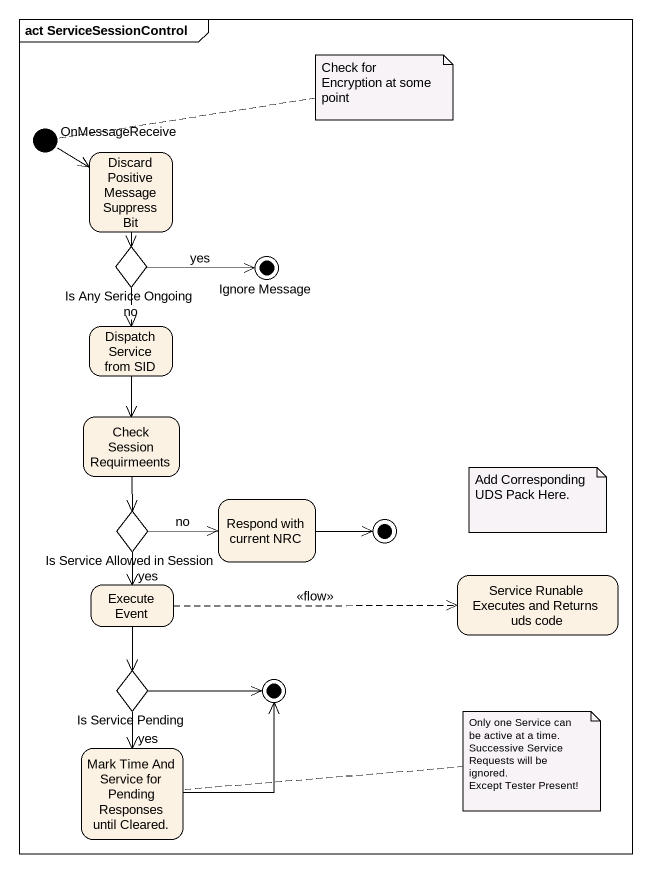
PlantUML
@startuml
mainframe act ServiceSessionControl
hide empty description
state OnMessageReceive <<start>>
state "Discard Positive Message Suppress Bit" as Discard_Positive_Message
state "Is Any Serice Ongoing" as Is_Any_Serice_Ongoing <<choice>>
state "Ignore Message" as Ignore_Message <<end>>
state "Dispatch Service from SID" as Dispatch_Service_from_SID
state "Check Session Requirmeents" as Check_Session_Requirmeents
state "Is Service Allowed in Session" as Is_Service_Allowed_in <<choice>>
state "Respond with current NRC" as Respond_with_current_NRC
state final1 <<end>>
state "Execute Event" as Execute_Event
state "Service Runable Executes and Returns uds code" as Service_Runable_Executes
state "Is Service Pending" as Is_Service_Pending <<choice>>
state final2 <<end>>
state "Mark Time And Service for Pending Responses until Cleared." as Mark_Time_And_Service_for
OnMessageReceive --> Discard_Positive_Message
Discard_Positive_Message --> Is_Any_Serice_Ongoing
Is_Any_Serice_Ongoing -right-> Ignore_Message : yes
Is_Any_Serice_Ongoing --> Dispatch_Service_from_SID : no
Dispatch_Service_from_SID --> Check_Session_Requirmeents
Check_Session_Requirmeents --> Is_Service_Allowed_in
Is_Service_Allowed_in -right-> Respond_with_current_NRC : no
Is_Service_Allowed_in --> Execute_Event : yes
Respond_with_current_NRC -right-> final1
Execute_Event -right[dashed]-> Service_Runable_Executes : <<flow>>
Execute_Event --> Is_Service_Pending
Is_Service_Pending -right-> final2
Is_Service_Pending --> Mark_Time_And_Service_for : yes
Mark_Time_And_Service_for -up-> final2
note right of OnMessageReceive : Check for Encryption at some point
note as N2
  Add Corresponding UDS Pack Here.
end note
note right of Mark_Time_And_Service_for
  Only one Service can be active at a time.
  Successive Service Requests will be ignored.
  Except Tester Present!
end note
@enduml
